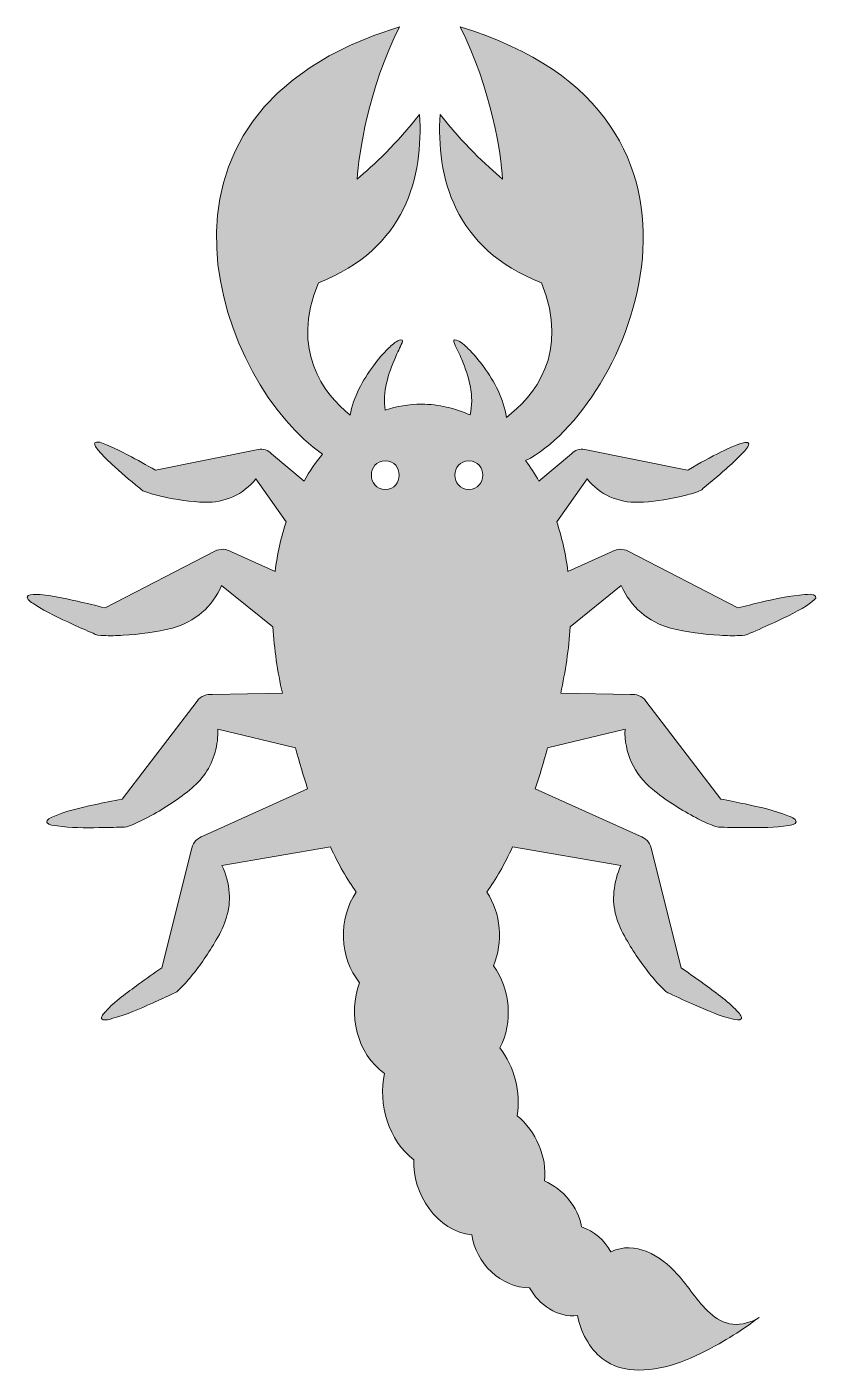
# Model space of a CAD drawing. Header units: inches. Extents: x 0 to 60, y 0 to 102.
import ezdxf

# ---------------------------------------------------------------- set-up
doc = ezdxf.new("R2010")
doc.units = ezdxf.units.IN
doc.header["$MEASUREMENT"] = 0
doc.layers.add('Layer 1', color=7, linetype='Continuous')

msp = doc.modelspace()

# ---------------------------------------------------------------- hatches: boundary and pattern name
at = {"layer": 'Layer 1', "true_color": 0xa4e8ea}
h = msp.add_hatch(color=141, dxfattribs=at)
h.dxf.hatch_style = 2
edge = h.paths.add_edge_path()
edge.add_spline(control_points=[(44.96, 59.35), (45.63, 57.75), (47.02, 56.57), (48.69, 56.13), (49.9, 55.82), (51.17, 55.65), (52.42, 55.58), (52.92, 55.55), (53.42, 55.53), (53.92, 55.57), (54.13, 55.58), (54.5, 55.57), (54.68, 55.73), (55.31, 55.99), (55.92, 56.27), (56.54, 56.56), (57.47, 57), (58.45, 57.43), (59.28, 58.04), (59.38, 58.11), (59.78, 58.37), (59.66, 58.54), (59.52, 58.74), (59.04, 58.67), (58.85, 58.66), (57.73, 58.59), (56.62, 58.33), (55.54, 58.08), (54.95, 57.94), (54.36, 57.8), (53.78, 57.65), (53.78, 57.65), (45.48, 61.94), (45.48, 61.94), (45.08, 62.15), (44.6, 62.13), (44.22, 61.89), (44.22, 61.89), (40.92, 60.4), (40.92, 60.4), (40.75, 61.72), (40.46, 62.98), (40.08, 64.16), (40.08, 64.16), (42.38, 67.41), (42.38, 67.41), (43.31, 66.22), (44.75, 65.6), (46.24, 65.64), (47.28, 65.67), (48.32, 65.83), (49.33, 66.05), (49.75, 66.14), (50.16, 66.25), (50.56, 66.39), (50.74, 66.45), (51.05, 66.53), (51.15, 66.7), (51.73, 67.17), (52.31, 67.65), (52.86, 68.15), (53.27, 68.51), (53.67, 68.88), (54.05, 69.28), (54.23, 69.47), (54.58, 69.78), (54.6, 70.06), (54.62, 70.48), (52.7, 69.55), (52.56, 69.48), (51.7, 69.05), (50.87, 68.59), (50.04, 68.1), (50.02, 68.09), (50, 68.08), (49.97, 68.06), (49.97, 68.06), (42.2, 69.64), (42.2, 69.64), (41.82, 69.72), (41.43, 69.59), (41.18, 69.3), (41.18, 69.3), (38.73, 67.24), (38.73, 67.24), (38.42, 67.79), (38.08, 68.3), (37.72, 68.79), (45.43, 72.68), (55.21, 94.79), (32.77, 101.6), (35.13, 96.9), (35.85, 91.99), (35.98, 90.08), (34.73, 91.12), (32.96, 92.8), (31.25, 94.98), (30.95, 90.33), (32.26, 84.82), (38.91, 82.24), (41.11, 76.9), (38.32, 73.62), (36.27, 72.06), (36.07, 73.46), (35.35, 74.78), (34.53, 75.91), (34.17, 76.39), (33.79, 76.86), (33.35, 77.27), (33.11, 77.51), (32.81, 77.81), (32.48, 77.91), (32.24, 77.99), (32.26, 77.82), (32.33, 77.66), (32.51, 77.25), (32.72, 76.85), (32.89, 76.43), (33.43, 75.14), (33.87, 73.65), (33.51, 72.25), (32.38, 72.76), (31.15, 73.04), (29.84, 73.07), (28.88, 73.05), (27.96, 72.89), (27.09, 72.61), (26.88, 73.97), (27.32, 75.37), (27.86, 76.6), (28.02, 76.97), (28.21, 77.34), (28.37, 77.71), (28.45, 77.89), (28.36, 77.97), (28.16, 77.9), (27.85, 77.78), (27.58, 77.52), (27.34, 77.29), (26.92, 76.89), (26.55, 76.44), (26.2, 75.97), (25.39, 74.87), (24.68, 73.6), (24.44, 72.24), (22.42, 73.87), (19.91, 77.1), (22.04, 82.24), (28.68, 84.82), (29.99, 90.33), (29.69, 94.98), (27.99, 92.8), (26.22, 91.12), (24.96, 90.08), (25.1, 91.99), (25.81, 96.9), (28.18, 101.6), (6.57, 95.04), (14.83, 74.3), (22.36, 69.29), (21.84, 68.67), (21.37, 67.98), (20.95, 67.24), (20.95, 67.24), (18.5, 69.3), (18.5, 69.3), (18.24, 69.59), (17.86, 69.72), (17.48, 69.64), (17.48, 69.64), (9.71, 68.06), (9.71, 68.06), (9.03, 68.46), (8.33, 68.85), (7.64, 69.21), (7.13, 69.48), (6.62, 69.73), (6.09, 69.95), (5.86, 70.04), (5.4, 70.29), (5.14, 70.17), (4.79, 70.01), (6.28, 68.63), (6.41, 68.52), (7.07, 67.91), (7.76, 67.32), (8.46, 66.75), (8.48, 66.73), (8.5, 66.72), (8.52, 66.7), (8.62, 66.54), (8.89, 66.47), (9.05, 66.41), (9.44, 66.27), (9.85, 66.16), (10.25, 66.07), (11.3, 65.84), (12.37, 65.68), (13.43, 65.64), (14.93, 65.6), (16.36, 66.22), (17.3, 67.41), (17.3, 67.41), (19.6, 64.16), (19.6, 64.16), (19.21, 62.98), (18.93, 61.72), (18.76, 60.4), (18.76, 60.4), (15.46, 61.89), (15.46, 61.89), (15.08, 62.13), (14.6, 62.15), (14.2, 61.94), (14.2, 61.94), (5.9, 57.65), (5.9, 57.65), (5.2, 57.83), (4.5, 58), (3.8, 58.15), (2.76, 58.38), (1.66, 58.66), (0.59, 58.67), (0.47, 58.67), (-0.02, 58.69), (0, 58.47), (0.02, 58.23), (0.41, 58.02), (0.59, 57.9), (1.48, 57.32), (2.47, 56.87), (3.43, 56.42), (3.95, 56.18), (4.47, 55.95), (5, 55.73), (5.17, 55.57), (5.54, 55.58), (5.76, 55.57), (6.26, 55.53), (6.76, 55.55), (7.26, 55.58), (8.51, 55.65), (9.77, 55.82), (10.99, 56.13), (12.65, 56.57), (14.05, 57.75), (14.71, 59.35), (14.71, 59.35), (18.6, 56.22), (18.6, 56.22), (18.68, 54.52), (18.96, 52.85), (19.31, 51.19), (19.31, 51.19), (14.03, 51.1), (14.03, 51.1), (13.58, 51.16), (13.14, 50.97), (12.86, 50.61), (12.86, 50.61), (7.18, 43.19), (7.18, 43.19), (6.48, 43.06), (5.77, 42.91), (5.07, 42.76), (4.03, 42.52), (2.92, 42.3), (1.95, 41.85), (1.84, 41.8), (1.39, 41.61), (1.5, 41.42), (1.62, 41.22), (2.06, 41.19), (2.26, 41.16), (3.3, 41.01), (4.38, 41.02), (5.43, 41.03), (6.02, 41.04), (6.6, 41.05), (7.19, 41.07), (7.4, 41.01), (7.71, 41.16), (7.9, 41.23), (8.34, 41.4), (8.76, 41.61), (9.17, 41.83), (10.26, 42.42), (11.32, 43.09), (12.28, 43.87), (13.23, 44.63), (13.9, 45.55), (14.22, 46.74), (14.37, 47.3), (14.46, 47.9), (14.43, 48.49), (14.43, 48.49), (20.3, 47.07), (20.3, 47.07), (20.59, 45.99), (20.9, 44.96), (21.22, 43.97), (21.22, 43.97), (13.34, 40.4), (13.34, 40.4), (12.9, 40.27), (12.57, 39.93), (12.46, 39.49), (12.46, 39.49), (10.19, 30.42), (10.19, 30.42), (9.6, 30.02), (9.01, 29.61), (8.43, 29.18), (7.57, 28.55), (6.64, 27.91), (5.92, 27.11), (5.84, 27.02), (5.5, 26.67), (5.68, 26.54), (5.87, 26.4), (6.29, 26.55), (6.49, 26.61), (7.52, 26.89), (8.51, 27.33), (9.48, 27.76), (10, 27.99), (10.52, 28.23), (11.04, 28.48), (11.23, 28.5), (11.42, 28.7), (11.54, 28.82), (11.85, 29.11), (12.12, 29.43), (12.39, 29.75), (13.1, 30.63), (13.75, 31.56), (14.31, 32.54), (14.96, 33.66), (15.4, 34.79), (15.29, 36.1), (15.23, 36.8), (15.06, 37.53), (14.74, 38.16), (14.74, 38.16), (22.95, 39.57), (22.95, 39.57), (23.56, 38.27), (24.21, 37.12), (24.9, 36.16), (23.53, 34.13), (23.62, 31.2), (25.16, 29.29), (24.24, 26.95), (24.95, 23.92), (27.05, 22.43), (26.53, 20.14), (27.34, 17.34), (29.27, 15.9), (29.12, 13.39), (31.02, 10.49), (33.66, 10.22), (33.91, 8.15), (35.88, 6.18), (38.02, 6.23), (38.68, 4.95), (40.16, 3.93), (41.64, 4.13), (41.85, 2.92), (42.54, 1.64), (43.51, 0.88), (44.31, 0.26), (45.3, 0), (46.29, 0), (48.43, 0), (50.53, 0.96), (52.36, 2), (53.08, 2.41), (53.79, 2.85), (54.47, 3.32), (54.78, 3.53), (55.07, 3.79), (55.39, 3.97), (54.79, 3.63), (54.09, 3.4), (53.39, 3.47), (52.72, 3.53), (52.15, 3.88), (51.66, 4.32), (50.68, 5.19), (50.04, 6.34), (49.17, 7.29), (47.91, 8.66), (46.03, 9.82), (44.16, 8.95), (43.69, 9.82), (42.88, 10.52), (41.95, 10.83), (41.68, 12.36), (40.55, 13.71), (39.14, 14.31), (39.36, 16.15), (38.49, 18.07), (37.09, 19.24), (37.35, 21.01), (36.87, 22.94), (35.77, 24.37), (36.79, 26.3), (36.56, 28.82), (35.28, 30.58), (36.03, 32.37), (35.87, 34.54), (34.78, 36.16), (35.47, 37.12), (36.12, 38.27), (36.73, 39.57), (36.73, 39.57), (44.93, 38.16), (44.93, 38.16), (44.64, 37.56), (44.47, 36.87), (44.4, 36.2), (44.26, 34.89), (44.67, 33.75), (45.31, 32.63), (45.87, 31.64), (46.52, 30.7), (47.23, 29.82), (47.5, 29.49), (47.78, 29.16), (48.09, 28.87), (48.23, 28.73), (48.43, 28.5), (48.64, 28.48), (49.25, 28.18), (49.87, 27.9), (50.49, 27.63), (51.43, 27.22), (52.41, 26.77), (53.41, 26.55), (53.54, 26.52), (53.99, 26.4), (54.04, 26.6), (54.1, 26.83), (53.73, 27.15), (53.59, 27.29), (52.8, 28.08), (51.87, 28.74), (50.97, 29.39), (50.48, 29.74), (49.98, 30.08), (49.48, 30.42), (49.48, 30.42), (47.22, 39.49), (47.22, 39.49), (47.11, 39.93), (46.78, 40.27), (46.34, 40.4), (46.34, 40.4), (38.45, 43.97), (38.45, 43.97), (38.78, 44.96), (39.09, 45.99), (39.38, 47.07), (39.38, 47.07), (45.24, 48.49), (45.24, 48.49), (45.16, 46.71), (45.96, 45.04), (47.32, 43.93), (48.28, 43.14), (49.34, 42.46), (50.43, 41.88), (50.84, 41.65), (51.27, 41.43), (51.72, 41.26), (51.92, 41.17), (52.26, 41), (52.49, 41.07), (53.16, 41.04), (53.83, 41.03), (54.5, 41.03), (55.53, 41.03), (56.59, 41.01), (57.6, 41.19), (57.74, 41.22), (58.2, 41.27), (58.19, 41.48), (58.19, 41.71), (57.72, 41.86), (57.56, 41.93), (56.53, 42.35), (55.41, 42.58), (54.33, 42.82), (53.72, 42.95), (53.11, 43.08), (52.49, 43.19), (52.49, 43.19), (46.82, 50.61), (46.82, 50.61), (46.54, 50.97), (46.1, 51.16), (45.65, 51.1), (45.65, 51.1), (40.37, 51.19), (40.37, 51.19), (40.72, 52.85), (41, 54.52), (41.08, 56.22), (41.08, 56.22), (44.96, 59.35), (44.96, 59.35)], knot_values=[0, 0, 0, 0, 1, 1, 1, 2, 2, 2, 3, 3, 3, 4, 4, 4, 5, 5, 5, 6, 6, 6, 7, 7, 7, 8, 8, 8, 9, 9, 9, 10, 10, 10, 11, 11, 11, 12, 12, 12, 13, 13, 13, 14, 14, 14, 15, 15, 15, 16, 16, 16, 17, 17, 17, 18, 18, 18, 19, 19, 19, 20, 20, 20, 21, 21, 21, 22, 22, 22, 23, 23, 23, 24, 24, 24, 25, 25, 25, 26, 26, 26, 27, 27, 27, 28, 28, 28, 29, 29, 29, 30, 30, 30, 31, 31, 31, 32, 32, 32, 33, 33, 33, 34, 34, 34, 35, 35, 35, 36, 36, 36, 37, 37, 37, 38, 38, 38, 39, 39, 39, 40, 40, 40, 41, 41, 41, 42, 42, 42, 43, 43, 43, 44, 44, 44, 45, 45, 45, 46, 46, 46, 47, 47, 47, 48, 48, 48, 49, 49, 49, 50, 50, 50, 51, 51, 51, 52, 52, 52, 53, 53, 53, 54, 54, 54, 55, 55, 55, 56, 56, 56, 57, 57, 57, 58, 58, 58, 59, 59, 59, 60, 60, 60, 61, 61, 61, 62, 62, 62, 63, 63, 63, 64, 64, 64, 65, 65, 65, 66, 66, 66, 67, 67, 67, 68, 68, 68, 69, 69, 69, 70, 70, 70, 71, 71, 71, 72, 72, 72, 73, 73, 73, 74, 74, 74, 75, 75, 75, 76, 76, 76, 77, 77, 77, 78, 78, 78, 79, 79, 79, 80, 80, 80, 81, 81, 81, 82, 82, 82, 83, 83, 83, 84, 84, 84, 85, 85, 85, 86, 86, 86, 87, 87, 87, 88, 88, 88, 89, 89, 89, 90, 90, 90, 91, 91, 91, 92, 92, 92, 93, 93, 93, 94, 94, 94, 95, 95, 95, 96, 96, 96, 97, 97, 97, 98, 98, 98, 99, 99, 99, 100, 100, 100, 101, 101, 101, 102, 102, 102, 103, 103, 103, 104, 104, 104, 105, 105, 105, 106, 106, 106, 107, 107, 107, 108, 108, 108, 109, 109, 109, 110, 110, 110, 111, 111, 111, 112, 112, 112, 113, 113, 113, 114, 114, 114, 115, 115, 115, 116, 116, 116, 117, 117, 117, 118, 118, 118, 119, 119, 119, 120, 120, 120, 121, 121, 121, 122, 122, 122, 123, 123, 123, 124, 124, 124, 125, 125, 125, 126, 126, 126, 127, 127, 127, 128, 128, 128, 129, 129, 129, 130, 130, 130, 131, 131, 131, 132, 132, 132, 133, 133, 133, 134, 134, 134, 135, 135, 135, 136, 136, 136, 137, 137, 137, 138, 138, 138, 139, 139, 139, 140, 140, 140, 141, 141, 141, 142, 142, 142, 143, 143, 143, 144, 144, 144, 145, 145, 145, 146, 146, 146, 147, 147, 147, 148, 148, 148, 149, 149, 149, 150, 150, 150, 151, 151, 151, 152, 152, 152, 153, 153, 153, 154, 154, 154, 155, 155, 155, 156, 156, 156, 157, 157, 157, 158, 158, 158, 159, 159, 159, 160, 160, 160, 161, 161, 161, 162, 162, 162, 163, 163, 163, 164, 164, 164, 165, 165, 165, 166, 166, 166, 167, 167, 167, 168, 168, 168, 169, 169, 169, 170, 170, 170, 170], degree=3, periodic=1)
edge = h.paths.add_edge_path()
edge.add_spline(control_points=[(27.1, 68.78), (28.5, 68.78), (28.5, 66.61), (27.1, 66.61), (25.7, 66.61), (25.7, 68.78), (27.1, 68.78)], knot_values=[0, 0, 0, 0, 1, 1, 1, 2, 2, 2, 2], degree=3, periodic=1)
edge = h.paths.add_edge_path()
edge.add_spline(control_points=[(33.42, 68.78), (34.82, 68.78), (34.82, 66.61), (33.42, 66.61), (32.02, 66.61), (32.02, 68.78), (33.42, 68.78)], knot_values=[0, 0, 0, 0, 1, 1, 1, 2, 2, 2, 2], degree=3, periodic=1)

# ---------------------------------------------------------------- linework, layer by layer
at = {"layer": 'Layer 1', "lineweight": 0}
for points, knots in [([(44.96, 59.35), (45.63, 57.75), (47.02, 56.57), (48.69, 56.13), (49.9, 55.82), (51.17, 55.65), (52.42, 55.58), (52.92, 55.55), (53.42, 55.53), (53.92, 55.57), (54.13, 55.58), (54.5, 55.57), (54.68, 55.73), (55.31, 55.99), (55.92, 56.27), (56.54, 56.56), (57.47, 57), (58.45, 57.43), (59.28, 58.04), (59.38, 58.11), (59.78, 58.37), (59.66, 58.54), (59.52, 58.74), (59.04, 58.67), (58.85, 58.66), (57.73, 58.59), (56.62, 58.33), (55.54, 58.08), (54.95, 57.94), (54.36, 57.8), (53.78, 57.65), (53.78, 57.65), (45.48, 61.94), (45.48, 61.94), (45.08, 62.15), (44.6, 62.13), (44.22, 61.89), (44.22, 61.89), (40.92, 60.4), (40.92, 60.4), (40.75, 61.72), (40.46, 62.98), (40.08, 64.16), (40.08, 64.16), (42.38, 67.41), (42.38, 67.41), (43.31, 66.22), (44.75, 65.6), (46.24, 65.64), (47.28, 65.67), (48.32, 65.83), (49.33, 66.05), (49.75, 66.14), (50.16, 66.25), (50.56, 66.39), (50.74, 66.45), (51.05, 66.53), (51.15, 66.7), (51.73, 67.17), (52.31, 67.65), (52.86, 68.15), (53.27, 68.51), (53.67, 68.88), (54.05, 69.28), (54.23, 69.47), (54.58, 69.78), (54.6, 70.06), (54.62, 70.48), (52.7, 69.55), (52.56, 69.48), (51.7, 69.05), (50.87, 68.59), (50.04, 68.1), (50.02, 68.09), (50, 68.08), (49.97, 68.06), (49.97, 68.06), (42.2, 69.64), (42.2, 69.64), (41.82, 69.72), (41.43, 69.59), (41.18, 69.3), (41.18, 69.3), (38.73, 67.24), (38.73, 67.24), (38.42, 67.79), (38.08, 68.3), (37.72, 68.79), (45.43, 72.68), (55.21, 94.79), (32.77, 101.6), (35.13, 96.9), (35.85, 91.99), (35.98, 90.08), (34.73, 91.12), (32.96, 92.8), (31.25, 94.98), (30.95, 90.33), (32.26, 84.82), (38.91, 82.24), (41.11, 76.9), (38.32, 73.62), (36.27, 72.06), (36.07, 73.46), (35.35, 74.78), (34.53, 75.91), (34.17, 76.39), (33.79, 76.86), (33.35, 77.27), (33.11, 77.51), (32.81, 77.81), (32.48, 77.91), (32.24, 77.99), (32.26, 77.82), (32.33, 77.66), (32.51, 77.25), (32.72, 76.85), (32.89, 76.43), (33.43, 75.14), (33.87, 73.65), (33.51, 72.25), (32.38, 72.76), (31.15, 73.04), (29.84, 73.07), (28.88, 73.05), (27.96, 72.89), (27.09, 72.61), (26.88, 73.97), (27.32, 75.37), (27.86, 76.6), (28.02, 76.97), (28.21, 77.34), (28.37, 77.71), (28.45, 77.89), (28.36, 77.97), (28.16, 77.9), (27.85, 77.78), (27.58, 77.52), (27.34, 77.29), (26.92, 76.89), (26.55, 76.44), (26.2, 75.97), (25.39, 74.87), (24.68, 73.6), (24.44, 72.24), (22.42, 73.87), (19.91, 77.1), (22.04, 82.24), (28.68, 84.82), (29.99, 90.33), (29.69, 94.98), (27.99, 92.8), (26.22, 91.12), (24.96, 90.08), (25.1, 91.99), (25.81, 96.9), (28.18, 101.6), (6.57, 95.04), (14.83, 74.3), (22.36, 69.29), (21.84, 68.67), (21.37, 67.98), (20.95, 67.24), (20.95, 67.24), (18.5, 69.3), (18.5, 69.3), (18.24, 69.59), (17.86, 69.72), (17.48, 69.64), (17.48, 69.64), (9.71, 68.06), (9.71, 68.06), (9.03, 68.46), (8.33, 68.85), (7.64, 69.21), (7.13, 69.48), (6.62, 69.73), (6.09, 69.95), (5.86, 70.04), (5.4, 70.29), (5.14, 70.17), (4.79, 70.01), (6.28, 68.63), (6.41, 68.52), (7.07, 67.91), (7.76, 67.32), (8.46, 66.75), (8.48, 66.73), (8.5, 66.72), (8.52, 66.7), (8.62, 66.54), (8.89, 66.47), (9.05, 66.41), (9.44, 66.27), (9.85, 66.16), (10.25, 66.07), (11.3, 65.84), (12.37, 65.68), (13.43, 65.64), (14.93, 65.6), (16.36, 66.22), (17.3, 67.41), (17.3, 67.41), (19.6, 64.16), (19.6, 64.16), (19.21, 62.98), (18.93, 61.72), (18.76, 60.4), (18.76, 60.4), (15.46, 61.89), (15.46, 61.89), (15.08, 62.13), (14.6, 62.15), (14.2, 61.94), (14.2, 61.94), (5.9, 57.65), (5.9, 57.65), (5.2, 57.83), (4.5, 58), (3.8, 58.15), (2.76, 58.38), (1.66, 58.66), (0.59, 58.67), (0.47, 58.67), (-0.02, 58.69), (0, 58.47), (0.02, 58.23), (0.41, 58.02), (0.59, 57.9), (1.48, 57.32), (2.47, 56.87), (3.43, 56.42), (3.95, 56.18), (4.47, 55.95), (5, 55.73), (5.17, 55.57), (5.54, 55.58), (5.76, 55.57), (6.26, 55.53), (6.76, 55.55), (7.26, 55.58), (8.51, 55.65), (9.77, 55.82), (10.99, 56.13), (12.65, 56.57), (14.05, 57.75), (14.71, 59.35), (14.71, 59.35), (18.6, 56.22), (18.6, 56.22), (18.68, 54.52), (18.96, 52.85), (19.31, 51.19), (19.31, 51.19), (14.03, 51.1), (14.03, 51.1), (13.58, 51.16), (13.14, 50.97), (12.86, 50.61), (12.86, 50.61), (7.18, 43.19), (7.18, 43.19), (6.48, 43.06), (5.77, 42.91), (5.07, 42.76), (4.03, 42.52), (2.92, 42.3), (1.95, 41.85), (1.84, 41.8), (1.39, 41.61), (1.5, 41.42), (1.62, 41.22), (2.06, 41.19), (2.26, 41.16), (3.3, 41.01), (4.38, 41.02), (5.43, 41.03), (6.02, 41.04), (6.6, 41.05), (7.19, 41.07), (7.4, 41.01), (7.71, 41.16), (7.9, 41.23), (8.34, 41.4), (8.76, 41.61), (9.17, 41.83), (10.26, 42.42), (11.32, 43.09), (12.28, 43.87), (13.23, 44.63), (13.9, 45.55), (14.22, 46.74), (14.37, 47.3), (14.46, 47.9), (14.43, 48.49), (14.43, 48.49), (20.3, 47.07), (20.3, 47.07), (20.59, 45.99), (20.9, 44.96), (21.22, 43.97), (21.22, 43.97), (13.34, 40.4), (13.34, 40.4), (12.9, 40.27), (12.57, 39.93), (12.46, 39.49), (12.46, 39.49), (10.19, 30.42), (10.19, 30.42), (9.6, 30.02), (9.01, 29.61), (8.43, 29.18), (7.57, 28.55), (6.64, 27.91), (5.92, 27.11), (5.84, 27.02), (5.5, 26.67), (5.68, 26.54), (5.87, 26.4), (6.29, 26.55), (6.49, 26.61), (7.52, 26.89), (8.51, 27.33), (9.48, 27.76), (10, 27.99), (10.52, 28.23), (11.04, 28.48), (11.23, 28.5), (11.42, 28.7), (11.54, 28.82), (11.85, 29.11), (12.12, 29.43), (12.39, 29.75), (13.1, 30.63), (13.75, 31.56), (14.31, 32.54), (14.96, 33.66), (15.4, 34.79), (15.29, 36.1), (15.23, 36.8), (15.06, 37.53), (14.74, 38.16), (14.74, 38.16), (22.95, 39.57), (22.95, 39.57), (23.56, 38.27), (24.21, 37.12), (24.9, 36.16), (23.53, 34.13), (23.62, 31.2), (25.16, 29.29), (24.24, 26.95), (24.95, 23.92), (27.05, 22.43), (26.53, 20.14), (27.34, 17.34), (29.27, 15.9), (29.12, 13.39), (31.02, 10.49), (33.66, 10.22), (33.91, 8.15), (35.88, 6.18), (38.02, 6.23), (38.68, 4.95), (40.16, 3.93), (41.64, 4.13), (41.85, 2.92), (42.54, 1.64), (43.51, 0.88), (44.31, 0.26), (45.3, 0), (46.29, 0), (48.43, 0), (50.53, 0.96), (52.36, 2), (53.08, 2.41), (53.79, 2.85), (54.47, 3.32), (54.78, 3.53), (55.07, 3.79), (55.39, 3.97), (54.79, 3.63), (54.09, 3.4), (53.39, 3.47), (52.72, 3.53), (52.15, 3.88), (51.66, 4.32), (50.68, 5.19), (50.04, 6.34), (49.17, 7.29), (47.91, 8.66), (46.03, 9.82), (44.16, 8.95), (43.69, 9.82), (42.88, 10.52), (41.95, 10.83), (41.68, 12.36), (40.55, 13.71), (39.14, 14.31), (39.36, 16.15), (38.49, 18.07), (37.09, 19.24), (37.35, 21.01), (36.87, 22.94), (35.77, 24.37), (36.79, 26.3), (36.56, 28.82), (35.28, 30.58), (36.03, 32.37), (35.87, 34.54), (34.78, 36.16), (35.47, 37.12), (36.12, 38.27), (36.73, 39.57), (36.73, 39.57), (44.93, 38.16), (44.93, 38.16), (44.64, 37.56), (44.47, 36.87), (44.4, 36.2), (44.26, 34.89), (44.67, 33.75), (45.31, 32.63), (45.87, 31.64), (46.52, 30.7), (47.23, 29.82), (47.5, 29.49), (47.78, 29.16), (48.09, 28.87), (48.23, 28.73), (48.43, 28.5), (48.64, 28.48), (49.25, 28.18), (49.87, 27.9), (50.49, 27.63), (51.43, 27.22), (52.41, 26.77), (53.41, 26.55), (53.54, 26.52), (53.99, 26.4), (54.04, 26.6), (54.1, 26.83), (53.73, 27.15), (53.59, 27.29), (52.8, 28.08), (51.87, 28.74), (50.97, 29.39), (50.48, 29.74), (49.98, 30.08), (49.48, 30.42), (49.48, 30.42), (47.22, 39.49), (47.22, 39.49), (47.11, 39.93), (46.78, 40.27), (46.34, 40.4), (46.34, 40.4), (38.45, 43.97), (38.45, 43.97), (38.78, 44.96), (39.09, 45.99), (39.38, 47.07), (39.38, 47.07), (45.24, 48.49), (45.24, 48.49), (45.16, 46.71), (45.96, 45.04), (47.32, 43.93), (48.28, 43.14), (49.34, 42.46), (50.43, 41.88), (50.84, 41.65), (51.27, 41.43), (51.72, 41.26), (51.92, 41.17), (52.26, 41), (52.49, 41.07), (53.16, 41.04), (53.83, 41.03), (54.5, 41.03), (55.53, 41.03), (56.59, 41.01), (57.6, 41.19), (57.74, 41.22), (58.2, 41.27), (58.19, 41.48), (58.19, 41.71), (57.72, 41.86), (57.56, 41.93), (56.53, 42.35), (55.41, 42.58), (54.33, 42.82), (53.72, 42.95), (53.11, 43.08), (52.49, 43.19), (52.49, 43.19), (46.82, 50.61), (46.82, 50.61), (46.54, 50.97), (46.1, 51.16), (45.65, 51.1), (45.65, 51.1), (40.37, 51.19), (40.37, 51.19), (40.72, 52.85), (41, 54.52), (41.08, 56.22), (41.08, 56.22), (44.96, 59.35), (44.96, 59.35)], [0, 0, 0, 0, 1, 1, 1, 2, 2, 2, 3, 3, 3, 4, 4, 4, 5, 5, 5, 6, 6, 6, 7, 7, 7, 8, 8, 8, 9, 9, 9, 10, 10, 10, 11, 11, 11, 12, 12, 12, 13, 13, 13, 14, 14, 14, 15, 15, 15, 16, 16, 16, 17, 17, 17, 18, 18, 18, 19, 19, 19, 20, 20, 20, 21, 21, 21, 22, 22, 22, 23, 23, 23, 24, 24, 24, 25, 25, 25, 26, 26, 26, 27, 27, 27, 28, 28, 28, 29, 29, 29, 30, 30, 30, 31, 31, 31, 32, 32, 32, 33, 33, 33, 34, 34, 34, 35, 35, 35, 36, 36, 36, 37, 37, 37, 38, 38, 38, 39, 39, 39, 40, 40, 40, 41, 41, 41, 42, 42, 42, 43, 43, 43, 44, 44, 44, 45, 45, 45, 46, 46, 46, 47, 47, 47, 48, 48, 48, 49, 49, 49, 50, 50, 50, 51, 51, 51, 52, 52, 52, 53, 53, 53, 54, 54, 54, 55, 55, 55, 56, 56, 56, 57, 57, 57, 58, 58, 58, 59, 59, 59, 60, 60, 60, 61, 61, 61, 62, 62, 62, 63, 63, 63, 64, 64, 64, 65, 65, 65, 66, 66, 66, 67, 67, 67, 68, 68, 68, 69, 69, 69, 70, 70, 70, 71, 71, 71, 72, 72, 72, 73, 73, 73, 74, 74, 74, 75, 75, 75, 76, 76, 76, 77, 77, 77, 78, 78, 78, 79, 79, 79, 80, 80, 80, 81, 81, 81, 82, 82, 82, 83, 83, 83, 84, 84, 84, 85, 85, 85, 86, 86, 86, 87, 87, 87, 88, 88, 88, 89, 89, 89, 90, 90, 90, 91, 91, 91, 92, 92, 92, 93, 93, 93, 94, 94, 94, 95, 95, 95, 96, 96, 96, 97, 97, 97, 98, 98, 98, 99, 99, 99, 100, 100, 100, 101, 101, 101, 102, 102, 102, 103, 103, 103, 104, 104, 104, 105, 105, 105, 106, 106, 106, 107, 107, 107, 108, 108, 108, 109, 109, 109, 110, 110, 110, 111, 111, 111, 112, 112, 112, 113, 113, 113, 114, 114, 114, 115, 115, 115, 116, 116, 116, 117, 117, 117, 118, 118, 118, 119, 119, 119, 120, 120, 120, 121, 121, 121, 122, 122, 122, 123, 123, 123, 124, 124, 124, 125, 125, 125, 126, 126, 126, 127, 127, 127, 128, 128, 128, 129, 129, 129, 130, 130, 130, 131, 131, 131, 132, 132, 132, 133, 133, 133, 134, 134, 134, 135, 135, 135, 136, 136, 136, 137, 137, 137, 138, 138, 138, 139, 139, 139, 140, 140, 140, 141, 141, 141, 142, 142, 142, 143, 143, 143, 144, 144, 144, 145, 145, 145, 146, 146, 146, 147, 147, 147, 148, 148, 148, 149, 149, 149, 150, 150, 150, 151, 151, 151, 152, 152, 152, 153, 153, 153, 154, 154, 154, 155, 155, 155, 156, 156, 156, 157, 157, 157, 158, 158, 158, 159, 159, 159, 160, 160, 160, 161, 161, 161, 162, 162, 162, 163, 163, 163, 164, 164, 164, 165, 165, 165, 166, 166, 166, 167, 167, 167, 168, 168, 168, 169, 169, 169, 170, 170, 170, 170]), ([(27.1, 68.78), (28.5, 68.78), (28.5, 66.61), (27.1, 66.61), (25.7, 66.61), (25.7, 68.78), (27.1, 68.78)], [0, 0, 0, 0, 1, 1, 1, 2, 2, 2, 2]), ([(33.42, 68.78), (34.82, 68.78), (34.82, 66.61), (33.42, 66.61), (32.02, 66.61), (32.02, 68.78), (33.42, 68.78)], [0, 0, 0, 0, 1, 1, 1, 2, 2, 2, 2])]:
    msp.add_open_spline(points, degree=3, knots=knots, dxfattribs=at)

doc.saveas('drawing.dxf')
